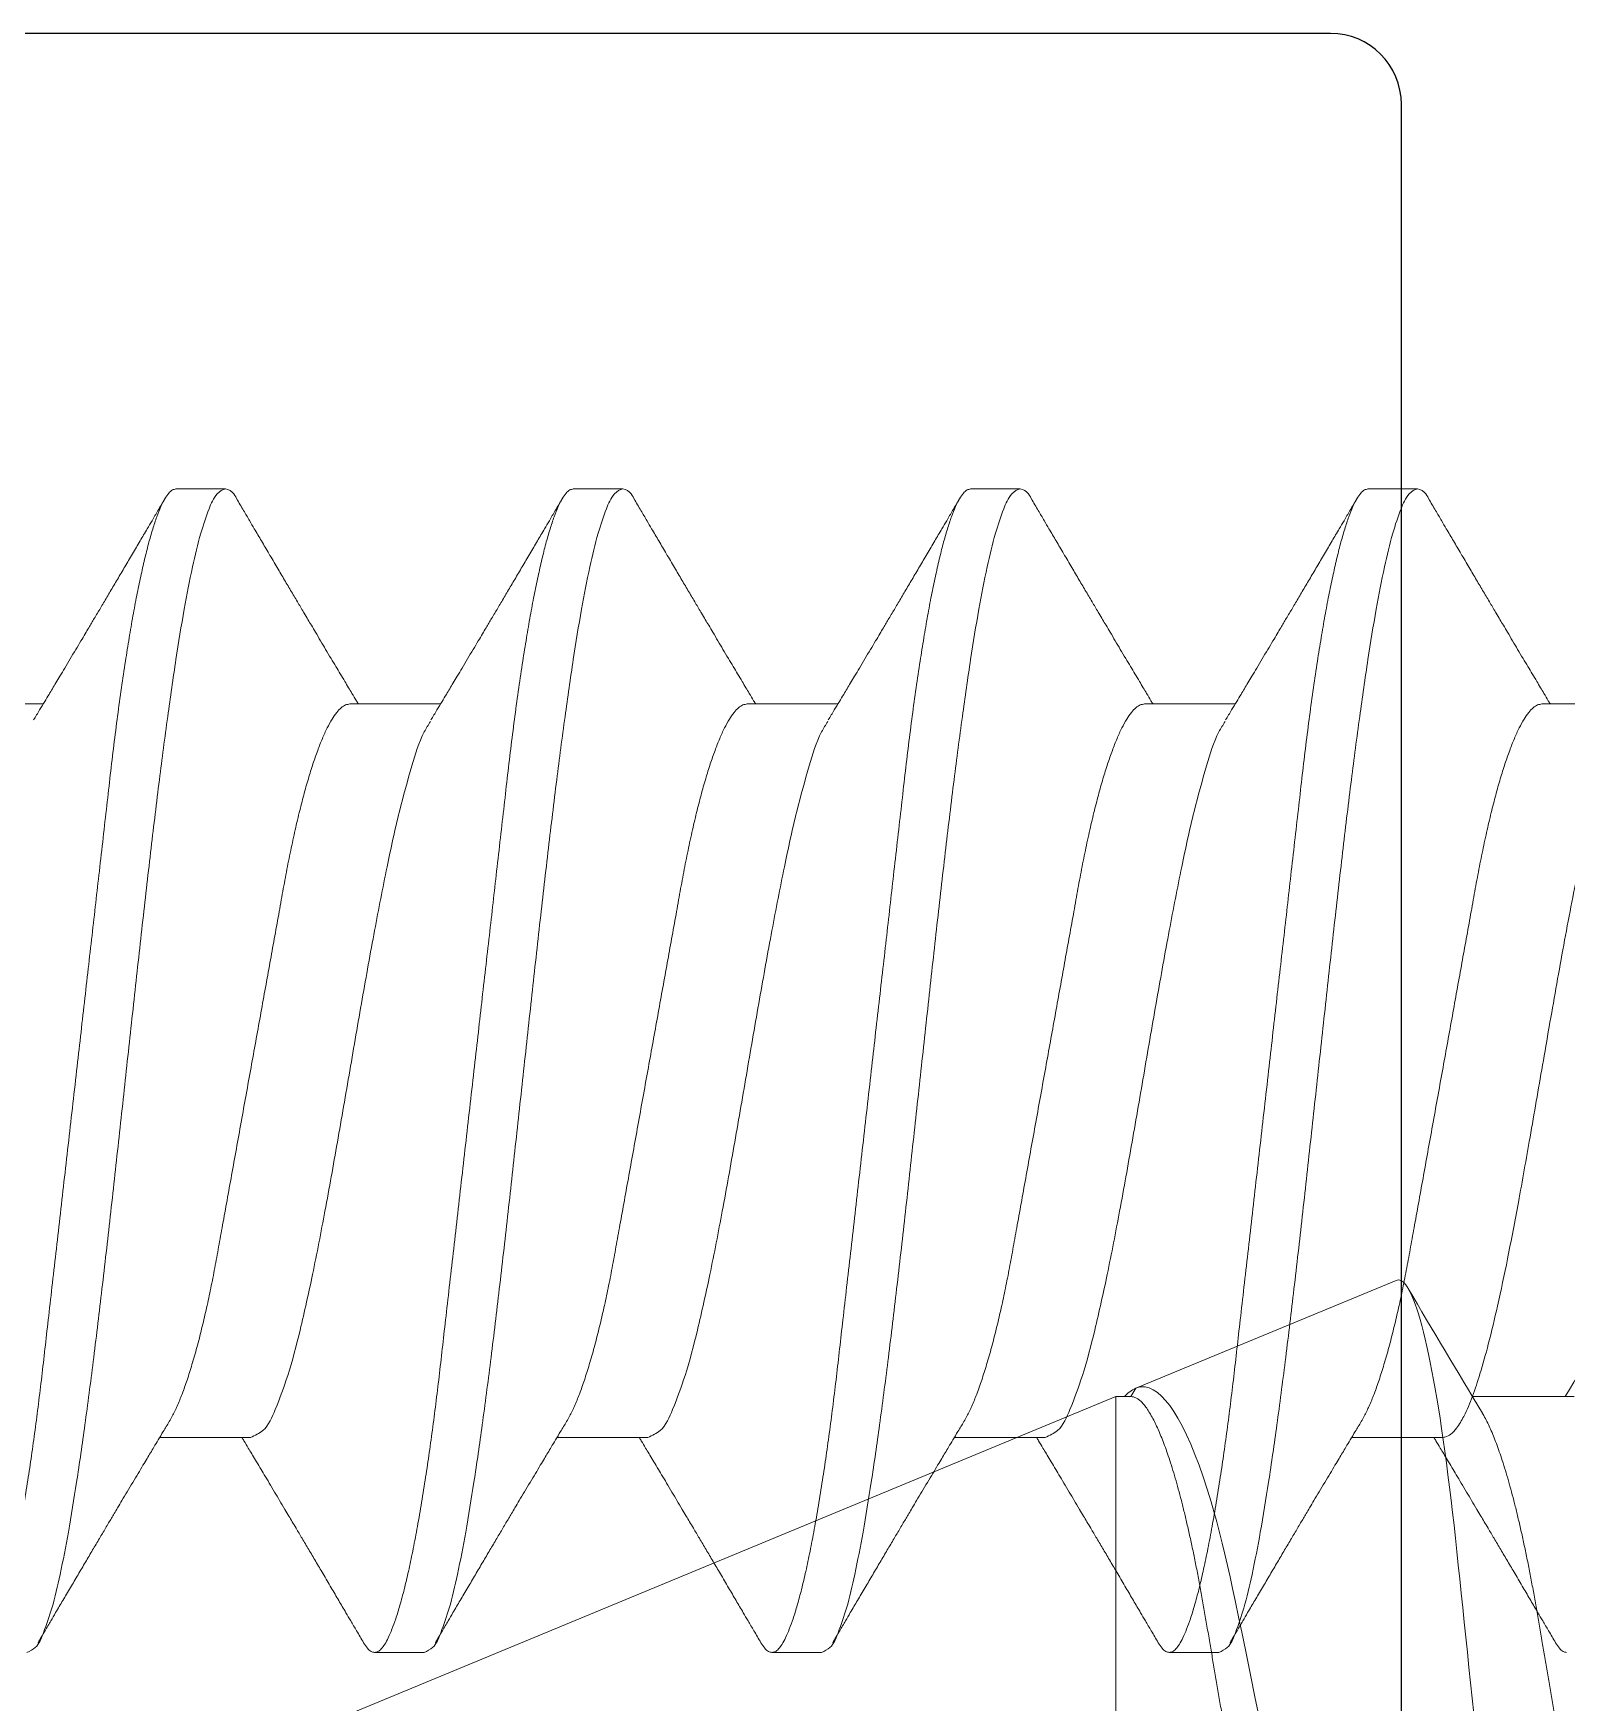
# Model space of a CAD drawing. Extents: x -82 to 113, y -82 to 93.
# Drawn here: x 25.5122 to 25.7283, y 71.2634 to 71.4986 of the extents above; entities that cross this region are included whole.
import ezdxf

# ---------------------------------------------------------------- set-up
doc = ezdxf.new("R2010")
doc.units = 0
doc.header["$MEASUREMENT"] = 0
doc.linetypes.add('SLD-Solid', pattern=[0])
doc.layers.get('0').update_dxf_attribs({"linetype": 'CONTINUOUS'})
doc.layers.add('Ballons', color=7, linetype='CONTINUOUS')
doc.layers.add('VENT', color=5, linetype='CONTINUOUS')

# ---------------------------------------------------------------- blocks, each defined once
blk = doc.blocks.new('NO 8 2 IN')
at = {"color": 7, "linetype": 'SLD-Solid', "lineweight": 15}
for p, q in [((0.2505, 0.082), (0.2435, 0.082)), ((0.3065, 0.082), (0.2995, 0.082)), ((0.3625, 0.082), (0.3555, 0.082)), ((0.4185, 0.082), (0.4115, 0.082)), ((0.226, 0.05169), (0.21321, 0.05169)), ((0.282, 0.05169), (0.26921, 0.05169)), ((0.338, 0.05169), (0.32521, 0.05169)), ((0.394, 0.05169), (0.38121, 0.05169)), ((0.45, 0.05169), (0.43721, 0.05169)), ((0.24, -0.05169), (0.25279, -0.05169)), ((0.296, -0.05169), (0.30879, -0.05169)), ((0.352, -0.05169), (0.36479, -0.05169)), ((0.408, -0.05169), (0.42079, -0.05169)), ((0.2715, -0.082), (0.2785, -0.082)), ((0.3275, -0.082), (0.3345, -0.082)), ((0.3835, -0.082), (0.3905, -0.082))]:
    blk.add_line(p, q, dxfattribs=at)
for points, knots in [([(0.24194, 0.08062), (0.24162, 0.08006), (0.24101, 0.07903), (0.24018, 0.07762), (0.23951, 0.07648), (0.23895, 0.07553), (0.23826, 0.07436), (0.23736, 0.07282), (0.23627, 0.07098), (0.23521, 0.06918), (0.23423, 0.06752), (0.2333, 0.06596), (0.23253, 0.06465), (0.23191, 0.06361), (0.23139, 0.06273), (0.23079, 0.06173), (0.23012, 0.0606), (0.22939, 0.05936), (0.22867, 0.05816), (0.22798, 0.057), (0.22733, 0.05592), (0.22674, 0.05493), (0.22619, 0.05401), (0.22565, 0.05311), (0.22519, 0.05234), (0.22489, 0.05184), (0.22479, 0.05169)], [0, 0, 0, 0, 0.0579828, 0.1065596, 0.1457438, 0.1759787, 0.2050392, 0.2670312, 0.3351953, 0.3955529, 0.4530647, 0.5077331, 0.5572798, 0.5883029, 0.6159094, 0.6487641, 0.6919186, 0.7330355, 0.7772941, 0.8174003, 0.8530775, 0.8897876, 0.9202468, 0.9483936, 0.9838456, 1, 1, 1, 1]), ([(0.24186, 0.08045), (0.24199, 0.08074), (0.24231, 0.08144), (0.24352, 0.08233), (0.24507, 0.08107), (0.24601, 0.07885), (0.24718, 0.07537), (0.24828, 0.07064), (0.24943, 0.0647), (0.25057, 0.05766), (0.25172, 0.04964), (0.25288, 0.04077), (0.25403, 0.0312), (0.25519, 0.0211), (0.25634, 0.01064), (0.2575, 0), (0.25866, -0.01064), (0.25981, -0.0211), (0.26097, -0.03121), (0.26212, -0.04077), (0.26328, -0.04964), (0.26443, -0.05766), (0.26557, -0.06471), (0.26672, -0.07062), (0.26781, -0.07541), (0.26899, -0.07877), (0.26993, -0.08123), (0.27108, -0.0818), (0.2715, -0.082)], [0, 0, 0, 0, 0.005731, 0.013729, 0.021729, 0.035806, 0.057193, 0.085897, 0.121575, 0.163691, 0.211566, 0.264413, 0.32135, 0.381419, 0.443609, 0.506868, 0.570127, 0.632316, 0.692385, 0.749322, 0.802168, 0.850043, 0.892158, 0.927835, 0.956539, 0.977925, 0.992002, 1, 1, 1, 1]), ([(0.2505, 0.082), (0.25067, 0.08196), (0.25108, 0.08188), (0.25159, 0.08134), (0.25213, 0.08055), (0.25267, 0.07943), (0.25324, 0.078), (0.25382, 0.07624), (0.25439, 0.07424), (0.25494, 0.07201), (0.25549, 0.06959), (0.25604, 0.06692), (0.25658, 0.06404), (0.25711, 0.06094), (0.25766, 0.05756), (0.2582, 0.05389), (0.25874, 0.04995), (0.25926, 0.04587), (0.25976, 0.04167), (0.26025, 0.03731), (0.26077, 0.03278), (0.26129, 0.02821), (0.26181, 0.02362), (0.26233, 0.01904), (0.26287, 0.01436), (0.26341, 0.00962), (0.26395, 0.00482), (0.26452, -0.00015), (0.2651, -0.00526), (0.26569, -0.01048), (0.26628, -0.01564), (0.26686, -0.02071), (0.26742, -0.02565), (0.26797, -0.03045), (0.26848, -0.03495), (0.26896, -0.03915), (0.2694, -0.04309), (0.26987, -0.04691), (0.27035, -0.05063), (0.27085, -0.05422), (0.27138, -0.05776), (0.27193, -0.06122), (0.27252, -0.06456), (0.27311, -0.06766), (0.2737, -0.07048), (0.2743, -0.07301), (0.27489, -0.07524), (0.27546, -0.07712), (0.27601, -0.07865), (0.27652, -0.07985), (0.27702, -0.08079), (0.27751, -0.08145), (0.27798, -0.0819), (0.27834, -0.08197), (0.2785, -0.082)], [0, 0, 0, 0, 0.003093, 0.007218, 0.012849, 0.020196, 0.029358, 0.040369, 0.053222, 0.066588, 0.081416, 0.097635, 0.11516, 0.133891, 0.153715, 0.176448, 0.200175, 0.224724, 0.249925, 0.275906, 0.303091, 0.331379, 0.358168, 0.385658, 0.413725, 0.442233, 0.471038, 0.499995, 0.531578, 0.562967, 0.593969, 0.624401, 0.654092, 0.682884, 0.710637, 0.735058, 0.758527, 0.78147, 0.803831, 0.825476, 0.846274, 0.867849, 0.888108, 0.906911, 0.924131, 0.939662, 0.953422, 0.965357, 0.974673, 0.982441, 0.988705, 0.993557, 0.99719, 1, 1, 1, 1]), ([(0.27056, 0.04945), (0.27028, 0.04991), (0.26975, 0.05078), (0.26903, 0.05198), (0.26843, 0.05298), (0.26791, 0.05385), (0.2674, 0.05471), (0.26682, 0.05567), (0.26614, 0.05681), (0.2654, 0.05805), (0.26464, 0.05932), (0.26393, 0.06051), (0.26332, 0.06153), (0.26283, 0.06237), (0.2624, 0.06309), (0.262, 0.06377), (0.26143, 0.06472), (0.26068, 0.06599), (0.25974, 0.06758), (0.25873, 0.06928), (0.2577, 0.07104), (0.25681, 0.07255), (0.25609, 0.07376), (0.25557, 0.07465), (0.25505, 0.07552), (0.25449, 0.07647), (0.25382, 0.07762), (0.25299, 0.07903), (0.25239, 0.08006), (0.25206, 0.08062)], [0, 0, 0, 0, 0.0451994, 0.0838995, 0.1160725, 0.1417323, 0.1675759, 0.1986999, 0.2351163, 0.2768365, 0.318633, 0.357685, 0.3906107, 0.4173953, 0.438437, 0.4596498, 0.4829882, 0.5298511, 0.5815661, 0.6360153, 0.6932005, 0.7506899, 0.7808661, 0.8094732, 0.8365086, 0.8645783, 0.9009618, 0.9460988, 1, 1, 1, 1]), ([(0.29794, 0.08062), (0.29762, 0.08006), (0.29701, 0.07903), (0.29618, 0.07762), (0.29551, 0.07648), (0.29495, 0.07553), (0.29426, 0.07436), (0.29336, 0.07282), (0.29227, 0.07098), (0.29121, 0.06918), (0.29023, 0.06752), (0.2893, 0.06596), (0.28853, 0.06465), (0.28791, 0.06361), (0.28739, 0.06273), (0.28679, 0.06173), (0.28612, 0.0606), (0.28539, 0.05936), (0.28467, 0.05816), (0.28398, 0.057), (0.28333, 0.05592), (0.28274, 0.05493), (0.28219, 0.05401), (0.28165, 0.05311), (0.28119, 0.05234), (0.28089, 0.05184), (0.28079, 0.05169)], [0, 0, 0, 0, 0.057982, 0.10656, 0.145743, 0.175979, 0.205039, 0.26703, 0.335195, 0.395553, 0.453065, 0.507733, 0.55728, 0.588303, 0.615908, 0.648764, 0.691919, 0.733036, 0.777294, 0.8174, 0.853077, 0.889788, 0.920247, 0.948394, 0.983846, 1, 1, 1, 1]), ([(0.29786, 0.08045), (0.29799, 0.08074), (0.29831, 0.08144), (0.29952, 0.08233), (0.30107, 0.08107), (0.30201, 0.07885), (0.30318, 0.07537), (0.30428, 0.07064), (0.30543, 0.0647), (0.30657, 0.05766), (0.30772, 0.04964), (0.30888, 0.04077), (0.31003, 0.0312), (0.31119, 0.0211), (0.31234, 0.01064), (0.3135, 0), (0.31466, -0.01064), (0.31581, -0.0211), (0.31697, -0.03121), (0.31812, -0.04077), (0.31928, -0.04964), (0.32043, -0.05766), (0.32157, -0.06471), (0.32272, -0.07062), (0.32381, -0.07541), (0.32499, -0.07877), (0.32593, -0.08123), (0.32708, -0.0818), (0.3275, -0.082)], [0, 0, 0, 0, 0.005731, 0.013729, 0.021728, 0.035806, 0.057192, 0.085897, 0.121575, 0.16369, 0.211566, 0.264413, 0.32135, 0.381419, 0.443609, 0.506868, 0.570127, 0.632316, 0.692385, 0.749321, 0.802168, 0.850043, 0.892157, 0.927835, 0.956539, 0.977925, 0.992001, 1, 1, 1, 1]), ([(0.3065, 0.082), (0.30667, 0.08196), (0.30708, 0.08188), (0.30759, 0.08134), (0.30813, 0.08055), (0.30867, 0.07943), (0.30924, 0.078), (0.30982, 0.07624), (0.31039, 0.07424), (0.31094, 0.07201), (0.31149, 0.06959), (0.31204, 0.06692), (0.31258, 0.06404), (0.31311, 0.06094), (0.31365, 0.05756), (0.3142, 0.05389), (0.31474, 0.04995), (0.31526, 0.04587), (0.31576, 0.04167), (0.31625, 0.03731), (0.31677, 0.03278), (0.31729, 0.02821), (0.31781, 0.02362), (0.31833, 0.01904), (0.31886, 0.01436), (0.31941, 0.00962), (0.31995, 0.00482), (0.32052, -0.00015), (0.3211, -0.00526), (0.32169, -0.01048), (0.32228, -0.01564), (0.32286, -0.02071), (0.32342, -0.02565), (0.32397, -0.03045), (0.32448, -0.03495), (0.32496, -0.03915), (0.3254, -0.04309), (0.32587, -0.04691), (0.32635, -0.05063), (0.32685, -0.05422), (0.32738, -0.05776), (0.32793, -0.06122), (0.32852, -0.06456), (0.32911, -0.06766), (0.3297, -0.07048), (0.3303, -0.07301), (0.33089, -0.07524), (0.33146, -0.07712), (0.33201, -0.07865), (0.33252, -0.07985), (0.33302, -0.08079), (0.33351, -0.08145), (0.33398, -0.0819), (0.33434, -0.08197), (0.3345, -0.082)], [0, 0, 0, 0, 0.003092, 0.007218, 0.012848, 0.020196, 0.029358, 0.040368, 0.053221, 0.066587, 0.081415, 0.097635, 0.11516, 0.13389, 0.153715, 0.176448, 0.200174, 0.224724, 0.249924, 0.275905, 0.303091, 0.331379, 0.358167, 0.385658, 0.413725, 0.442232, 0.471038, 0.499995, 0.531578, 0.562966, 0.593969, 0.624401, 0.654092, 0.682884, 0.710636, 0.735058, 0.758527, 0.78147, 0.803831, 0.825476, 0.846274, 0.867849, 0.888108, 0.906911, 0.924131, 0.939662, 0.953422, 0.965357, 0.974673, 0.982441, 0.988705, 0.993557, 0.99719, 1, 1, 1, 1]), ([(0.32656, 0.04945), (0.32628, 0.04991), (0.32575, 0.05078), (0.32503, 0.05198), (0.32443, 0.05298), (0.32391, 0.05385), (0.3234, 0.05471), (0.32282, 0.05567), (0.32214, 0.05681), (0.3214, 0.05805), (0.32064, 0.05932), (0.31993, 0.06051), (0.31932, 0.06153), (0.31883, 0.06237), (0.3184, 0.06309), (0.318, 0.06377), (0.31743, 0.06472), (0.31668, 0.06599), (0.31574, 0.06758), (0.31473, 0.06928), (0.3137, 0.07104), (0.31281, 0.07255), (0.31209, 0.07376), (0.31157, 0.07465), (0.31105, 0.07552), (0.31049, 0.07647), (0.30982, 0.07762), (0.30899, 0.07903), (0.30839, 0.08006), (0.30806, 0.08062)], [0, 0, 0, 0, 0.0451994, 0.0838995, 0.1160725, 0.1417313, 0.1675749, 0.1986999, 0.2351163, 0.2768365, 0.318633, 0.357685, 0.3906107, 0.4173953, 0.438437, 0.4596488, 0.4829882, 0.5298511, 0.5815661, 0.6360153, 0.6931995, 0.7506899, 0.7808661, 0.8094732, 0.8365086, 0.8645783, 0.9009618, 0.9460988, 1, 1, 1, 1]), ([(0.35394, 0.08062), (0.35362, 0.08006), (0.35301, 0.07903), (0.35218, 0.07762), (0.35151, 0.07648), (0.35095, 0.07553), (0.35026, 0.07436), (0.34936, 0.07282), (0.34827, 0.07098), (0.34721, 0.06918), (0.34623, 0.06752), (0.3453, 0.06596), (0.34453, 0.06465), (0.34391, 0.06361), (0.34339, 0.06273), (0.34279, 0.06173), (0.34212, 0.0606), (0.34139, 0.05936), (0.34067, 0.05816), (0.33998, 0.057), (0.33933, 0.05592), (0.33874, 0.05493), (0.33819, 0.05401), (0.33765, 0.05311), (0.33719, 0.05234), (0.33689, 0.05184), (0.33679, 0.05169)], [0, 0, 0, 0, 0.057982, 0.10656, 0.145743, 0.175978, 0.205039, 0.26703, 0.335195, 0.395552, 0.453065, 0.507732, 0.55728, 0.588303, 0.615908, 0.648764, 0.691919, 0.733036, 0.777294, 0.8174, 0.853077, 0.889788, 0.920247, 0.948394, 0.983846, 1, 1, 1, 1]), ([(0.35386, 0.08045), (0.35399, 0.08074), (0.35431, 0.08144), (0.35552, 0.08233), (0.35707, 0.08107), (0.35801, 0.07885), (0.35918, 0.07537), (0.36028, 0.07064), (0.36143, 0.0647), (0.36257, 0.05766), (0.36372, 0.04964), (0.36488, 0.04077), (0.36603, 0.0312), (0.36719, 0.0211), (0.36834, 0.01064), (0.3695, 0), (0.37066, -0.01064), (0.37181, -0.0211), (0.37297, -0.03121), (0.37412, -0.04077), (0.37528, -0.04964), (0.37643, -0.05766), (0.37757, -0.06471), (0.37872, -0.07062), (0.37981, -0.07541), (0.38099, -0.07877), (0.38193, -0.08123), (0.38308, -0.0818), (0.3835, -0.082)], [0, 0, 0, 0, 0.005731, 0.013729, 0.021728, 0.035806, 0.057192, 0.085897, 0.121575, 0.16369, 0.211566, 0.264413, 0.32135, 0.381419, 0.443609, 0.506868, 0.570127, 0.632316, 0.692385, 0.749321, 0.802168, 0.850043, 0.892157, 0.927835, 0.956539, 0.977925, 0.992001, 1, 1, 1, 1]), ([(0.3625, 0.082), (0.36267, 0.08196), (0.36308, 0.08188), (0.36359, 0.08134), (0.36413, 0.08055), (0.36467, 0.07943), (0.36524, 0.078), (0.36582, 0.07624), (0.36639, 0.07424), (0.36694, 0.07201), (0.36749, 0.06959), (0.36804, 0.06692), (0.36858, 0.06404), (0.36911, 0.06094), (0.36966, 0.05756), (0.3702, 0.05389), (0.37074, 0.04995), (0.37126, 0.04587), (0.37176, 0.04167), (0.37225, 0.03731), (0.37277, 0.03278), (0.37329, 0.02821), (0.37381, 0.02362), (0.37433, 0.01904), (0.37487, 0.01436), (0.37541, 0.00962), (0.37595, 0.00482), (0.37652, -0.00015), (0.3771, -0.00526), (0.37769, -0.01048), (0.37828, -0.01564), (0.37886, -0.02071), (0.37942, -0.02565), (0.37997, -0.03045), (0.38048, -0.03495), (0.38096, -0.03915), (0.3814, -0.04309), (0.38187, -0.04691), (0.38235, -0.05063), (0.38285, -0.05422), (0.38338, -0.05776), (0.38393, -0.06122), (0.38452, -0.06456), (0.38511, -0.06766), (0.3857, -0.07048), (0.3863, -0.07301), (0.38689, -0.07524), (0.38746, -0.07712), (0.38801, -0.07865), (0.38852, -0.07985), (0.38902, -0.08079), (0.38951, -0.08145), (0.38998, -0.0819), (0.39034, -0.08197), (0.3905, -0.082)], [0, 0, 0, 0, 0.003092, 0.007218, 0.012848, 0.020196, 0.029358, 0.040368, 0.053221, 0.066587, 0.081415, 0.097635, 0.11516, 0.13389, 0.153715, 0.176448, 0.200174, 0.224724, 0.249924, 0.275905, 0.303091, 0.331379, 0.358167, 0.385658, 0.413725, 0.442232, 0.471038, 0.499994, 0.531578, 0.562966, 0.593968, 0.624401, 0.654092, 0.682884, 0.710636, 0.735058, 0.758526, 0.78147, 0.803831, 0.825476, 0.846274, 0.867849, 0.888108, 0.906911, 0.924131, 0.939662, 0.953422, 0.965357, 0.974672, 0.982441, 0.988705, 0.993557, 0.99719, 1, 1, 1, 1]), ([(0.38256, 0.04945), (0.38228, 0.04991), (0.38175, 0.05078), (0.38103, 0.05198), (0.38043, 0.05298), (0.37991, 0.05385), (0.3794, 0.05471), (0.37882, 0.05567), (0.37814, 0.05681), (0.3774, 0.05805), (0.37664, 0.05932), (0.37593, 0.06051), (0.37532, 0.06153), (0.37483, 0.06237), (0.3744, 0.06309), (0.374, 0.06377), (0.37343, 0.06472), (0.37268, 0.06599), (0.37174, 0.06758), (0.37073, 0.06928), (0.3697, 0.07104), (0.36881, 0.07255), (0.36809, 0.07376), (0.36757, 0.07465), (0.36705, 0.07552), (0.36649, 0.07647), (0.36582, 0.07762), (0.36499, 0.07903), (0.36439, 0.08006), (0.36406, 0.08062)], [0, 0, 0, 0, 0.045199, 0.083899, 0.116073, 0.141731, 0.167575, 0.198699, 0.235117, 0.276837, 0.318632, 0.357685, 0.39061, 0.417396, 0.438437, 0.459649, 0.482989, 0.529851, 0.581567, 0.636016, 0.6932, 0.750691, 0.780867, 0.809473, 0.836508, 0.864578, 0.900963, 0.9461, 1, 1, 1, 1]), ([(0.40994, 0.08062), (0.40962, 0.08006), (0.40901, 0.07903), (0.40818, 0.07762), (0.40751, 0.07648), (0.40695, 0.07553), (0.40626, 0.07436), (0.40536, 0.07282), (0.40427, 0.07098), (0.40321, 0.06918), (0.40223, 0.06752), (0.4013, 0.06596), (0.40053, 0.06465), (0.39991, 0.06361), (0.39939, 0.06273), (0.39879, 0.06173), (0.39812, 0.0606), (0.39739, 0.05936), (0.39667, 0.05816), (0.39598, 0.057), (0.39533, 0.05592), (0.39474, 0.05493), (0.39419, 0.05401), (0.39365, 0.05311), (0.39319, 0.05234), (0.39289, 0.05184), (0.39279, 0.05169)], [0, 0, 0, 0, 0.057982, 0.10656, 0.145743, 0.175978, 0.205039, 0.267031, 0.335196, 0.395553, 0.453065, 0.507733, 0.55728, 0.588303, 0.615909, 0.648764, 0.691919, 0.733036, 0.777294, 0.817401, 0.853077, 0.889788, 0.920247, 0.948394, 0.983846, 1, 1, 1, 1]), ([(0.40986, 0.08045), (0.40999, 0.08074), (0.41031, 0.08144), (0.41152, 0.08233), (0.41307, 0.08107), (0.41401, 0.07885), (0.41518, 0.07537), (0.41628, 0.07064), (0.41743, 0.0647), (0.41857, 0.05766), (0.41972, 0.04964), (0.42088, 0.04077), (0.42203, 0.0312), (0.42319, 0.0211), (0.42434, 0.01064), (0.4255, 0), (0.42666, -0.01064), (0.42781, -0.0211), (0.42897, -0.03121), (0.43012, -0.04077), (0.43128, -0.04964), (0.43243, -0.05766), (0.43357, -0.06471), (0.43472, -0.07062), (0.43581, -0.07541), (0.43699, -0.07877), (0.43793, -0.08123), (0.43908, -0.0818), (0.4395, -0.082)], [0, 0, 0, 0, 0.0057312, 0.0137294, 0.0217283, 0.0358057, 0.0571924, 0.0858972, 0.1215754, 0.1636904, 0.2115661, 0.2644133, 0.3213499, 0.3814193, 0.4436088, 0.5068678, 0.5701267, 0.6323161, 0.6923852, 0.7493214, 0.8021681, 0.8500432, 0.8921576, 0.9278349, 0.956539, 0.9779248, 0.9920013, 1, 1, 1, 1]), ([(0.4185, 0.082), (0.41867, 0.08196), (0.41908, 0.08188), (0.41959, 0.08134), (0.42013, 0.08055), (0.42067, 0.07943), (0.42124, 0.078), (0.42182, 0.07624), (0.42239, 0.07424), (0.42294, 0.07201), (0.42349, 0.06959), (0.42404, 0.06692), (0.42458, 0.06404), (0.42511, 0.06094), (0.42565, 0.05756), (0.4262, 0.05389), (0.42674, 0.04995), (0.42726, 0.04587), (0.42776, 0.04167), (0.42825, 0.03731), (0.42877, 0.03278), (0.42929, 0.02821), (0.42981, 0.02362), (0.43033, 0.01904), (0.43087, 0.01436), (0.43141, 0.00962), (0.43195, 0.00482), (0.43252, -0.00015), (0.4331, -0.00526), (0.43369, -0.01048), (0.43428, -0.01564), (0.43486, -0.02071), (0.43542, -0.02565), (0.43597, -0.03045), (0.43648, -0.03495), (0.43696, -0.03915), (0.4374, -0.04309), (0.43787, -0.04691), (0.43835, -0.05063), (0.43885, -0.05422), (0.43938, -0.05776), (0.43993, -0.06122), (0.44052, -0.06456), (0.44111, -0.06766), (0.4417, -0.07048), (0.4423, -0.07301), (0.44289, -0.07524), (0.44346, -0.07712), (0.44401, -0.07865), (0.44452, -0.07985), (0.44502, -0.08079), (0.44551, -0.08145), (0.44598, -0.0819), (0.44634, -0.08197), (0.4465, -0.082)], [0, 0, 0, 0, 0.003092, 0.007218, 0.012848, 0.020196, 0.029358, 0.040369, 0.053221, 0.066587, 0.081415, 0.097635, 0.11516, 0.13389, 0.153715, 0.176448, 0.200174, 0.224724, 0.249924, 0.275906, 0.303091, 0.331379, 0.358168, 0.385658, 0.413725, 0.442232, 0.471038, 0.499995, 0.531578, 0.562966, 0.593969, 0.624401, 0.654092, 0.682884, 0.710636, 0.735058, 0.758527, 0.78147, 0.803831, 0.825476, 0.846274, 0.867849, 0.888108, 0.906911, 0.924131, 0.939662, 0.953422, 0.965357, 0.974673, 0.982441, 0.988705, 0.993557, 0.99719, 1, 1, 1, 1]), ([(0.43856, 0.04945), (0.43828, 0.04991), (0.43775, 0.05078), (0.43703, 0.05198), (0.43643, 0.05298), (0.43591, 0.05385), (0.4354, 0.05471), (0.43482, 0.05567), (0.43414, 0.05681), (0.4334, 0.05805), (0.43264, 0.05932), (0.43193, 0.06051), (0.43132, 0.06153), (0.43083, 0.06237), (0.4304, 0.06309), (0.43, 0.06377), (0.42943, 0.06472), (0.42868, 0.06599), (0.42774, 0.06758), (0.42673, 0.06928), (0.4257, 0.07104), (0.42481, 0.07255), (0.42409, 0.07376), (0.42357, 0.07465), (0.42305, 0.07552), (0.42249, 0.07647), (0.42182, 0.07762), (0.42099, 0.07903), (0.42039, 0.08006), (0.42006, 0.08062)], [0, 0, 0, 0, 0.0451999, 0.083899, 0.1160726, 0.1417319, 0.1675755, 0.1986995, 0.2351164, 0.2768371, 0.3186332, 0.3576857, 0.3906104, 0.417396, 0.4384372, 0.4596495, 0.4829884, 0.5298514, 0.5815664, 0.6360157, 0.6932004, 0.7506903, 0.7808665, 0.8094736, 0.8365085, 0.8645782, 0.9009622, 0.9460993, 1, 1, 1, 1]), ([(0.226, 0.05169), (0.2262, 0.05166), (0.22664, 0.05159), (0.22727, 0.05114), (0.2279, 0.05045), (0.22856, 0.04949), (0.22923, 0.04825), (0.2299, 0.04678), (0.23056, 0.04508), (0.23122, 0.0432), (0.23187, 0.0411), (0.23251, 0.0388), (0.23316, 0.03628), (0.2338, 0.03355), (0.23442, 0.03063), (0.23502, 0.0276), (0.23559, 0.02443), (0.23618, 0.02113), (0.23679, 0.01775), (0.23742, 0.0143), (0.23805, 0.01082), (0.23869, 0.00726), (0.23934, 0.00364), (0.24001, -0.00007), (0.2407, -0.00386), (0.24139, -0.00769), (0.24207, -0.01146), (0.24273, -0.01513), (0.24337, -0.01868), (0.24398, -0.02203), (0.24454, -0.02517), (0.24508, -0.02813), (0.24565, -0.03098), (0.24624, -0.03372), (0.24687, -0.03639), (0.24752, -0.03894), (0.24821, -0.04135), (0.2489, -0.04355), (0.24959, -0.0455), (0.25029, -0.0472), (0.25088, -0.04849), (0.2513, -0.04919), (0.25145, -0.04943)], [0, 0, 0, 0, 0.0056596, 0.0125775, 0.0213653, 0.0323514, 0.0456894, 0.0614234, 0.0784222, 0.0974409, 0.1183585, 0.1410209, 0.1652458, 0.1924203, 0.2208648, 0.2503104, 0.2805997, 0.3124186, 0.3457877, 0.3784822, 0.412166, 0.4466135, 0.4815807, 0.5168111, 0.5541707, 0.5912168, 0.6276441, 0.6631648, 0.6975151, 0.7304611, 0.7600589, 0.7884189, 0.816064, 0.8427915, 0.8683763, 0.8940211, 0.9178953, 0.9397843, 0.9595096, 0.9769374, 0.9919871, 1, 1, 1, 1]), ([(0.282, 0.05169), (0.2822, 0.05166), (0.28264, 0.05159), (0.28327, 0.05114), (0.2839, 0.05045), (0.28456, 0.04949), (0.28523, 0.04825), (0.2859, 0.04678), (0.28656, 0.04508), (0.28722, 0.0432), (0.28787, 0.0411), (0.28851, 0.0388), (0.28916, 0.03628), (0.2898, 0.03355), (0.29042, 0.03063), (0.29102, 0.0276), (0.29159, 0.02443), (0.29218, 0.02113), (0.29279, 0.01775), (0.29342, 0.0143), (0.29405, 0.01082), (0.29469, 0.00726), (0.29534, 0.00364), (0.29601, -0.00007), (0.2967, -0.00386), (0.29739, -0.00769), (0.29807, -0.01146), (0.29873, -0.01513), (0.29937, -0.01868), (0.29998, -0.02203), (0.30054, -0.02517), (0.30108, -0.02813), (0.30165, -0.03098), (0.30224, -0.03372), (0.30287, -0.03639), (0.30352, -0.03894), (0.30421, -0.04135), (0.3049, -0.04355), (0.30559, -0.0455), (0.30629, -0.0472), (0.30688, -0.04849), (0.3073, -0.04919), (0.30745, -0.04943)], [0, 0, 0, 0, 0.00566, 0.012577, 0.021365, 0.032352, 0.045689, 0.061423, 0.078422, 0.097441, 0.118359, 0.141021, 0.165246, 0.19242, 0.220865, 0.25031, 0.2806, 0.312419, 0.345788, 0.378482, 0.412166, 0.446614, 0.481581, 0.516811, 0.554171, 0.591217, 0.627644, 0.663165, 0.697515, 0.730461, 0.760059, 0.788419, 0.816064, 0.842792, 0.868376, 0.894021, 0.917895, 0.939784, 0.95951, 0.976937, 0.991987, 1, 1, 1, 1]), ([(0.338, 0.05169), (0.3382, 0.05166), (0.33864, 0.05159), (0.33927, 0.05114), (0.3399, 0.05045), (0.34056, 0.04949), (0.34123, 0.04825), (0.3419, 0.04678), (0.34256, 0.04508), (0.34322, 0.0432), (0.34387, 0.0411), (0.34451, 0.0388), (0.34516, 0.03628), (0.3458, 0.03355), (0.34642, 0.03063), (0.34702, 0.0276), (0.34759, 0.02443), (0.34818, 0.02113), (0.34879, 0.01775), (0.34942, 0.0143), (0.35005, 0.01082), (0.35069, 0.00726), (0.35134, 0.00364), (0.35201, -0.00007), (0.3527, -0.00386), (0.35339, -0.00769), (0.35407, -0.01146), (0.35473, -0.01513), (0.35537, -0.01868), (0.35598, -0.02203), (0.35654, -0.02517), (0.35708, -0.02813), (0.35765, -0.03098), (0.35824, -0.03372), (0.35887, -0.03639), (0.35952, -0.03894), (0.36021, -0.04135), (0.3609, -0.04355), (0.36159, -0.0455), (0.36229, -0.0472), (0.36288, -0.04849), (0.3633, -0.04919), (0.36345, -0.04943)], [0, 0, 0, 0, 0.00566, 0.012578, 0.021366, 0.032352, 0.04569, 0.061424, 0.078422, 0.097441, 0.118359, 0.141021, 0.165246, 0.192421, 0.220865, 0.250311, 0.2806, 0.312419, 0.345788, 0.378482, 0.412166, 0.446614, 0.481581, 0.516811, 0.554171, 0.591217, 0.627644, 0.663165, 0.697515, 0.730461, 0.760059, 0.788419, 0.816064, 0.842792, 0.868377, 0.894021, 0.917895, 0.939785, 0.95951, 0.976938, 0.991987, 1, 1, 1, 1]), ([(0.394, 0.05169), (0.3942, 0.05166), (0.39464, 0.05159), (0.39527, 0.05114), (0.3959, 0.05045), (0.39656, 0.04949), (0.39723, 0.04825), (0.3979, 0.04678), (0.39856, 0.04508), (0.39922, 0.0432), (0.39987, 0.0411), (0.40051, 0.0388), (0.40116, 0.03628), (0.40179, 0.03355), (0.40242, 0.03063), (0.40302, 0.0276), (0.40359, 0.02443), (0.40418, 0.02113), (0.40479, 0.01775), (0.40542, 0.0143), (0.40605, 0.01082), (0.40669, 0.00726), (0.40734, 0.00364), (0.40801, -0.00007), (0.4087, -0.00386), (0.40939, -0.00769), (0.41007, -0.01146), (0.41073, -0.01513), (0.41137, -0.01868), (0.41198, -0.02203), (0.41254, -0.02517), (0.41308, -0.02813), (0.41365, -0.03098), (0.41424, -0.03372), (0.41487, -0.03639), (0.41552, -0.03894), (0.41621, -0.04135), (0.4169, -0.04355), (0.41759, -0.0455), (0.41829, -0.0472), (0.41888, -0.04849), (0.4193, -0.04919), (0.41945, -0.04943)], [0, 0, 0, 0, 0.00566, 0.012578, 0.021366, 0.032352, 0.04569, 0.061424, 0.078423, 0.097441, 0.118359, 0.141021, 0.165246, 0.192421, 0.220865, 0.250311, 0.2806, 0.312419, 0.345788, 0.378482, 0.412166, 0.446614, 0.481581, 0.516811, 0.554171, 0.591217, 0.627644, 0.663165, 0.697515, 0.730461, 0.760059, 0.788419, 0.816064, 0.842792, 0.868376, 0.894021, 0.917895, 0.939784, 0.95951, 0.976938, 0.991987, 1, 1, 1, 1]), ([(0.21463, 0.04935), (0.21487, 0.04896), (0.21565, 0.04767), (0.21659, 0.04505), (0.21775, 0.04147), (0.21885, 0.03729), (0.22035, 0.03091), (0.22208, 0.02228), (0.22402, 0.01161), (0.22586, 0.00098), (0.22759, -0.00906), (0.22921, -0.01816), (0.23072, -0.02609), (0.23212, -0.03276), (0.23341, -0.03818), (0.23458, -0.04242), (0.2357, -0.04583), (0.23677, -0.04841), (0.23782, -0.0502), (0.23872, -0.05122), (0.23942, -0.05161), (0.23984, -0.05168), (0.23996, -0.05169), (0.24, -0.05169)], [0, 0, 0, 0, 0.012925, 0.04286, 0.078968, 0.120332, 0.165947, 0.265875, 0.371123, 0.475227, 0.573222, 0.661694, 0.73866, 0.803355, 0.855965, 0.897367, 0.928888, 0.95826, 0.976717, 0.987833, 0.996617, 0.998881, 1, 1, 1, 1]), ([(0.27063, 0.04922), (0.27093, 0.04874), (0.27214, 0.04681), (0.27341, 0.04246), (0.27518, 0.03613), (0.27685, 0.02837), (0.27857, 0.01954), (0.28028, 0.00996), (0.282, 0), (0.28372, -0.00996), (0.28543, -0.01954), (0.28714, -0.02838), (0.28885, -0.0361), (0.2905, -0.04254), (0.29224, -0.04717), (0.29368, -0.05064), (0.29537, -0.0514), (0.296, -0.05169)], [0, 0, 0, 0, 0.016211, 0.064626, 0.128031, 0.204413, 0.291076, 0.384847, 0.48225, 0.579652, 0.673423, 0.760083, 0.836464, 0.899866, 0.948278, 0.98085, 1, 1, 1, 1]), ([(0.32663, 0.04922), (0.32693, 0.04874), (0.32814, 0.04681), (0.32941, 0.04246), (0.33118, 0.03613), (0.33285, 0.02837), (0.33457, 0.01954), (0.33628, 0.00996), (0.338, 0), (0.33972, -0.00996), (0.34143, -0.01954), (0.34314, -0.02838), (0.34485, -0.0361), (0.3465, -0.04254), (0.34824, -0.04717), (0.34968, -0.05064), (0.35137, -0.0514), (0.352, -0.05169)], [0, 0, 0, 0, 0.016211, 0.064626, 0.128031, 0.204413, 0.291076, 0.384847, 0.48225, 0.579652, 0.673423, 0.760084, 0.836464, 0.899866, 0.948278, 0.980851, 1, 1, 1, 1]), ([(0.38263, 0.04922), (0.38293, 0.04874), (0.38414, 0.04681), (0.38541, 0.04246), (0.38718, 0.03613), (0.38885, 0.02837), (0.39057, 0.01954), (0.39228, 0.00996), (0.394, 0), (0.39572, -0.00996), (0.39743, -0.01954), (0.39914, -0.02838), (0.40085, -0.0361), (0.4025, -0.04254), (0.40424, -0.04717), (0.40568, -0.05064), (0.40737, -0.0514), (0.408, -0.05169)], [0, 0, 0, 0, 0.016211, 0.064626, 0.128031, 0.204413, 0.291076, 0.384847, 0.48225, 0.579652, 0.673423, 0.760083, 0.836464, 0.899866, 0.948278, 0.98085, 1, 1, 1, 1]), ([(0.22406, -0.08062), (0.22438, -0.08006), (0.22499, -0.07903), (0.22582, -0.07762), (0.22649, -0.07648), (0.22705, -0.07553), (0.22774, -0.07436), (0.22864, -0.07282), (0.22973, -0.07098), (0.23079, -0.06918), (0.23177, -0.06752), (0.2327, -0.06596), (0.23347, -0.06465), (0.23409, -0.06361), (0.23461, -0.06273), (0.23521, -0.06173), (0.23588, -0.0606), (0.23661, -0.05936), (0.23733, -0.05816), (0.23802, -0.057), (0.23867, -0.05592), (0.23926, -0.05493), (0.23981, -0.05401), (0.24035, -0.05311), (0.24081, -0.05234), (0.24111, -0.05184), (0.24121, -0.05169)], [0, 0, 0, 0, 0.057982, 0.10656, 0.145743, 0.175978, 0.205038, 0.26703, 0.335195, 0.395552, 0.453065, 0.507732, 0.557279, 0.588303, 0.615908, 0.648763, 0.691919, 0.733036, 0.777294, 0.8174, 0.853077, 0.889786, 0.920247, 0.948394, 0.983846, 1, 1, 1, 1]), ([(0.25144, -0.04945), (0.25172, -0.04991), (0.25225, -0.05078), (0.25297, -0.05198), (0.25357, -0.05298), (0.25409, -0.05385), (0.2546, -0.05471), (0.25518, -0.05567), (0.25586, -0.05681), (0.2566, -0.05805), (0.25736, -0.05932), (0.25807, -0.06051), (0.25868, -0.06153), (0.25917, -0.06237), (0.2596, -0.06309), (0.26, -0.06377), (0.26057, -0.06472), (0.26132, -0.06599), (0.26226, -0.06758), (0.26327, -0.06928), (0.2643, -0.07104), (0.26519, -0.07255), (0.26591, -0.07376), (0.26643, -0.07465), (0.26695, -0.07552), (0.26751, -0.07647), (0.26818, -0.07762), (0.26901, -0.07903), (0.26961, -0.08006), (0.26994, -0.08062)], [0, 0, 0, 0, 0.045199, 0.083899, 0.116073, 0.141731, 0.167575, 0.198699, 0.235117, 0.276837, 0.318633, 0.357685, 0.39061, 0.417396, 0.438437, 0.459649, 0.482989, 0.529852, 0.581567, 0.636016, 0.6932, 0.750691, 0.780867, 0.809474, 0.836508, 0.864578, 0.900963, 0.9461, 1, 1, 1, 1]), ([(0.28006, -0.08062), (0.28038, -0.08006), (0.28099, -0.07903), (0.28182, -0.07762), (0.28249, -0.07648), (0.28305, -0.07553), (0.28374, -0.07436), (0.28464, -0.07282), (0.28573, -0.07098), (0.28679, -0.06918), (0.28777, -0.06752), (0.2887, -0.06596), (0.28947, -0.06465), (0.29009, -0.06361), (0.29061, -0.06273), (0.29121, -0.06173), (0.29188, -0.0606), (0.29261, -0.05936), (0.29333, -0.05816), (0.29402, -0.057), (0.29467, -0.05592), (0.29526, -0.05493), (0.29581, -0.05401), (0.29635, -0.05311), (0.29681, -0.05234), (0.29711, -0.05184), (0.29721, -0.05169)], [0, 0, 0, 0, 0.0579817, 0.1065596, 0.1457427, 0.1759776, 0.2050392, 0.2670301, 0.3351954, 0.3955529, 0.4530647, 0.5077331, 0.5572798, 0.5883029, 0.6159083, 0.6487641, 0.6919186, 0.7330355, 0.7772941, 0.8174003, 0.8530775, 0.8897876, 0.9202468, 0.9483936, 0.9838456, 1, 1, 1, 1]), ([(0.30744, -0.04945), (0.30772, -0.04991), (0.30825, -0.05078), (0.30897, -0.05198), (0.30957, -0.05298), (0.31009, -0.05385), (0.3106, -0.05471), (0.31118, -0.05567), (0.31186, -0.05681), (0.3126, -0.05805), (0.31336, -0.05932), (0.31407, -0.06051), (0.31468, -0.06153), (0.31517, -0.06237), (0.3156, -0.06309), (0.316, -0.06377), (0.31657, -0.06472), (0.31732, -0.06599), (0.31826, -0.06758), (0.31927, -0.06928), (0.3203, -0.07104), (0.32119, -0.07255), (0.32191, -0.07376), (0.32243, -0.07465), (0.32295, -0.07552), (0.32351, -0.07647), (0.32418, -0.07762), (0.32501, -0.07903), (0.32561, -0.08006), (0.32594, -0.08062)], [0, 0, 0, 0, 0.0451994, 0.0838995, 0.1160725, 0.1417313, 0.1675749, 0.1986999, 0.2351163, 0.2768365, 0.318633, 0.357685, 0.3906107, 0.4173953, 0.438437, 0.4596488, 0.4829882, 0.5298511, 0.5815661, 0.6360153, 0.6931995, 0.7506899, 0.7808661, 0.8094732, 0.8365086, 0.8645783, 0.9009618, 0.9460988, 1, 1, 1, 1]), ([(0.33606, -0.08062), (0.33638, -0.08006), (0.33699, -0.07903), (0.33782, -0.07762), (0.33849, -0.07648), (0.33905, -0.07553), (0.33974, -0.07436), (0.34064, -0.07282), (0.34173, -0.07098), (0.34279, -0.06918), (0.34377, -0.06752), (0.3447, -0.06596), (0.34547, -0.06465), (0.34609, -0.06361), (0.34661, -0.06273), (0.34721, -0.06173), (0.34788, -0.0606), (0.34861, -0.05936), (0.34933, -0.05816), (0.35002, -0.057), (0.35067, -0.05592), (0.35126, -0.05493), (0.35181, -0.05401), (0.35235, -0.05311), (0.35281, -0.05234), (0.35311, -0.05184), (0.35321, -0.05169)], [0, 0, 0, 0, 0.0579828, 0.1065596, 0.1457427, 0.1759787, 0.2050392, 0.2670312, 0.3351953, 0.3955529, 0.4530647, 0.5077331, 0.5572798, 0.5883029, 0.6159083, 0.6487641, 0.6919186, 0.7330355, 0.7772941, 0.8174003, 0.8530775, 0.8897876, 0.9202468, 0.9483936, 0.9838456, 1, 1, 1, 1]), ([(0.36344, -0.04945), (0.36372, -0.04991), (0.36425, -0.05078), (0.36497, -0.05198), (0.36557, -0.05298), (0.36609, -0.05385), (0.3666, -0.05471), (0.36718, -0.05567), (0.36786, -0.05681), (0.3686, -0.05805), (0.36936, -0.05932), (0.37007, -0.06051), (0.37068, -0.06153), (0.37117, -0.06237), (0.3716, -0.06309), (0.372, -0.06377), (0.37257, -0.06472), (0.37332, -0.06599), (0.37426, -0.06758), (0.37527, -0.06928), (0.3763, -0.07104), (0.37719, -0.07255), (0.37791, -0.07376), (0.37843, -0.07465), (0.37895, -0.07552), (0.37951, -0.07647), (0.38018, -0.07762), (0.38101, -0.07903), (0.38161, -0.08006), (0.38194, -0.08062)], [0, 0, 0, 0, 0.045199, 0.0839, 0.116073, 0.141732, 0.167576, 0.1987, 0.235116, 0.276837, 0.318633, 0.357686, 0.390611, 0.417395, 0.438437, 0.45965, 0.482988, 0.529851, 0.581566, 0.636015, 0.693201, 0.75069, 0.780866, 0.809473, 0.836509, 0.864578, 0.900962, 0.946099, 1, 1, 1, 1]), ([(0.39206, -0.08062), (0.39238, -0.08006), (0.39299, -0.07903), (0.39382, -0.07762), (0.39449, -0.07648), (0.39505, -0.07553), (0.39574, -0.07436), (0.39664, -0.07282), (0.39773, -0.07098), (0.39879, -0.06918), (0.39977, -0.06752), (0.4007, -0.06596), (0.40147, -0.06465), (0.40209, -0.06361), (0.40261, -0.06273), (0.40321, -0.06173), (0.40388, -0.0606), (0.40461, -0.05936), (0.40533, -0.05816), (0.40602, -0.057), (0.40667, -0.05592), (0.40726, -0.05493), (0.40781, -0.05401), (0.40835, -0.05311), (0.40881, -0.05234), (0.40911, -0.05184), (0.40921, -0.05169)], [0, 0, 0, 0, 0.0579822, 0.1065601, 0.1457433, 0.1759787, 0.2050392, 0.2670307, 0.3351959, 0.3955529, 0.4530653, 0.5077331, 0.5572798, 0.5883034, 0.6159088, 0.6487641, 0.6919192, 0.7330361, 0.7772946, 0.8174008, 0.8530775, 0.8897876, 0.9202473, 0.9483941, 0.9838456, 1, 1, 1, 1]), ([(0.41944, -0.04945), (0.41972, -0.04991), (0.42025, -0.05078), (0.42097, -0.05198), (0.42157, -0.05298), (0.42209, -0.05385), (0.4226, -0.05471), (0.42318, -0.05567), (0.42386, -0.05681), (0.4246, -0.05805), (0.42536, -0.05932), (0.42607, -0.06051), (0.42668, -0.06153), (0.42717, -0.06237), (0.4276, -0.06309), (0.428, -0.06377), (0.42857, -0.06472), (0.42932, -0.06599), (0.43026, -0.06758), (0.43127, -0.06928), (0.4323, -0.07104), (0.43319, -0.07255), (0.43391, -0.07376), (0.43443, -0.07465), (0.43495, -0.07552), (0.43551, -0.07647), (0.43618, -0.07762), (0.43701, -0.07903), (0.43761, -0.08006), (0.43794, -0.08062)], [0, 0, 0, 0, 0.045199, 0.083899, 0.116073, 0.141732, 0.167575, 0.1987, 0.235116, 0.276837, 0.318633, 0.357685, 0.39061, 0.417395, 0.438437, 0.45965, 0.482988, 0.529851, 0.581566, 0.636015, 0.6932, 0.75069, 0.780866, 0.809473, 0.836508, 0.864578, 0.900962, 0.946099, 1, 1, 1, 1]), ([(0.2225, -0.082), (0.22267, -0.08196), (0.22307, -0.08188), (0.2236, -0.08134), (0.22389, -0.08088), (0.22406, -0.08062)], [0, 0, 0, 0, 0.2409591, 0.5624409, 1, 1, 1, 1]), ([(0.2785, -0.082), (0.27867, -0.08196), (0.27907, -0.08188), (0.2796, -0.08134), (0.27989, -0.08088), (0.28006, -0.08062)], [0, 0, 0, 0, 0.240958, 0.562463, 1, 1, 1, 1]), ([(0.3345, -0.082), (0.33467, -0.08196), (0.33507, -0.08188), (0.3356, -0.08134), (0.33589, -0.08088), (0.33606, -0.08062)], [0, 0, 0, 0, 0.2409576, 0.562463, 1, 1, 1, 1]), ([(0.3905, -0.082), (0.39067, -0.08196), (0.39107, -0.08188), (0.3916, -0.08134), (0.39189, -0.08088), (0.39206, -0.08062)], [0, 0, 0, 0, 0.2409584, 0.5624519, 1, 1, 1, 1])]:
    blk.add_open_spline(points, degree=3, knots=knots, dxfattribs=at)
blk = doc.blocks.new('erfdfasdf')
at = {"color": 7, "linetype": 'Continuous', "lineweight": 15}
for p, q in [((556.58858, 29.82363), (556.72413, 29.87977)), ((556.58858, 29.82363), (556.58858, 29.8722)), ((556.52396, 29.82363), (556.53831, 29.82363)), ((556.58644, 29.82363), (556.58576, 29.82246)), ((556.58644, 29.82363), (556.58858, 29.82363)), ((556.54904, 29.80725), (556.58576, 29.82246))]:
    blk.add_line(p, q, dxfattribs=at)
at = {"color": 7, "linetype": 'Continuous', "lineweight": 15, "flags": 128}
for points in [[(556.54904, 29.80725), (556.54878, 29.80719), (556.54852, 29.80722), (556.54825, 29.80735), (556.54798, 29.80757), (556.5477, 29.80789), (556.54742, 29.80831), (556.54713, 29.80883), (556.54685, 29.80944), (556.54662, 29.80999), (556.54639, 29.81059), (556.54616, 29.81126), (556.54592, 29.81199), (556.54569, 29.81277), (556.54545, 29.81362), (556.54522, 29.81454), (556.54498, 29.81552), (556.54474, 29.81656), (556.5445, 29.81766), (556.54426, 29.81882), (556.54402, 29.82003), (556.54379, 29.82126), (556.54356, 29.82253), (556.54333, 29.82386), (556.5431, 29.82524), (556.54287, 29.82668), (556.54265, 29.82815), (556.54242, 29.82971), (556.5422, 29.83132), (556.54197, 29.83296), (556.54175, 29.83467), (556.54153, 29.83642), (556.54131, 29.83821), (556.54111, 29.83997), (556.5409, 29.84177), (556.5407, 29.84361), (556.5405, 29.84549), (556.5403, 29.8474), (556.5401, 29.84934), (556.53989, 29.85134), (556.53967, 29.85338), (556.53946, 29.85544), (556.53924, 29.85754), (556.53901, 29.85966), (556.53879, 29.8618), (556.53857, 29.86396), (556.53834, 29.86613), (556.53812, 29.86832)], [(556.56837, 29.86883), (556.56896, 29.86594), (556.56953, 29.86309), (556.57011, 29.86027), (556.57068, 29.85751), (556.57122, 29.8549), (556.57175, 29.85236), (556.5721, 29.85069), (556.57245, 29.84905), (556.57281, 29.84745), (556.57318, 29.84585), (556.57356, 29.84429), (556.57394, 29.84277), (556.57434, 29.84129), (556.57474, 29.83985), (556.57514, 29.83847), (556.57569, 29.83666), (556.57626, 29.83494), (556.57683, 29.83332), (556.57741, 29.83179), (556.578, 29.83034), (556.57861, 29.82901), (556.57921, 29.82777), (556.57982, 29.82666), (556.5804, 29.82572), (556.58097, 29.8249), (556.58155, 29.82417), (556.58213, 29.82357), (556.58271, 29.82306), (556.58329, 29.82268), (556.58387, 29.82242), (556.58444, 29.82228), (556.58477, 29.82226), (556.58511, 29.82228), (556.58544, 29.82235), (556.58576, 29.82246)]]:
    blk.add_lwpolyline(points, dxfattribs=at)
at = {"color": 7, "linetype": 'Continuous', "lineweight": 15}
for centre, radius, start, end in [((553.95525, 28.27735), 3.01051, 30.56829, 30.95804), ((560.22635, 27.61295), 4.31107, 149.1502, 149.64949), ((556.58372, 29.82687), 0.00486, 294.8917, 318.1266)]:
    blk.add_arc(centre, radius, start, end, dxfattribs=at)
for points, knots in [([(556.50834, 29.94592), (556.50846, 29.94591), (556.5087, 29.94589), (556.50907, 29.94574), (556.50945, 29.9455), (556.50984, 29.94515), (556.51024, 29.94471), (556.51064, 29.94417), (556.51104, 29.94354), (556.51144, 29.94283), (556.51184, 29.94203), (556.51225, 29.94114), (556.51266, 29.94016), (556.51307, 29.93909), (556.51348, 29.93794), (556.51389, 29.9367), (556.5143, 29.93538), (556.51471, 29.93399), (556.51511, 29.93254), (556.51551, 29.93103), (556.5159, 29.92946), (556.5163, 29.92778), (556.5167, 29.926), (556.5171, 29.92412), (556.5175, 29.92219), (556.51788, 29.92021), (556.51826, 29.91819), (556.51861, 29.91618), (556.51896, 29.91416), (556.5193, 29.91214), (556.51965, 29.91006), (556.52002, 29.90793), (556.52039, 29.90574), (556.52077, 29.90351), (556.52116, 29.90124), (556.52155, 29.89894), (556.52195, 29.8966), (556.52235, 29.89424), (556.52275, 29.89188), (556.52315, 29.88952), (556.52356, 29.88715), (556.52397, 29.88471), (556.5244, 29.8822), (556.52483, 29.87964), (556.52527, 29.8771), (556.5257, 29.87457), (556.52612, 29.87207), (556.52654, 29.86965), (556.52693, 29.86731), (556.52732, 29.86505), (556.52769, 29.86285), (556.52806, 29.86068), (556.52844, 29.85849), (556.52881, 29.85628), (556.52919, 29.85406), (556.52957, 29.85188), (556.52996, 29.84975), (556.53036, 29.84766), (556.53078, 29.84562), (556.5312, 29.84364), (556.53163, 29.84175), (556.53205, 29.83996), (556.53247, 29.83827), (556.5329, 29.83665), (556.53334, 29.83511), (556.53377, 29.83366), (556.5342, 29.83232), (556.53462, 29.83109), (556.53503, 29.82997), (556.53544, 29.82894), (556.53585, 29.828), (556.53627, 29.82712), (556.53662, 29.82645), (556.53683, 29.8261), (556.5369, 29.826)], [0, 0, 0, 0, 0.013733, 0.027608, 0.041614, 0.055743, 0.069983, 0.084323, 0.097925, 0.111596, 0.125324, 0.1391, 0.152911, 0.166748, 0.180597, 0.194449, 0.208291, 0.222112, 0.235655, 0.249156, 0.262605, 0.275992, 0.290367, 0.304646, 0.318818, 0.332871, 0.346797, 0.360585, 0.373498, 0.386519, 0.399662, 0.412918, 0.426279, 0.439736, 0.453279, 0.466898, 0.480583, 0.494324, 0.507862, 0.521433, 0.535026, 0.548629, 0.563319, 0.577995, 0.592644, 0.607253, 0.621807, 0.636294, 0.649881, 0.663388, 0.676804, 0.690121, 0.703328, 0.717931, 0.732377, 0.746842, 0.761462, 0.776227, 0.791124, 0.806141, 0.821265, 0.835724, 0.850255, 0.864844, 0.879479, 0.894147, 0.908833, 0.922685, 0.936531, 0.950357, 0.964155, 0.977911, 0.993202, 1, 1, 1, 1]), ([(556.55788, 29.94356), (556.55789, 29.94355), (556.55802, 29.94333), (556.5583, 29.94283), (556.5587, 29.94204), (556.5591, 29.94114), (556.55951, 29.94016), (556.55992, 29.93909), (556.56034, 29.93794), (556.56075, 29.9367), (556.56116, 29.93538), (556.56157, 29.93399), (556.56197, 29.93254), (556.56237, 29.93103), (556.56276, 29.92946), (556.56316, 29.92778), (556.56356, 29.926), (556.56396, 29.92412), (556.56435, 29.92219), (556.56474, 29.92021), (556.56511, 29.91819), (556.56547, 29.91618), (556.56581, 29.91416), (556.56616, 29.91214), (556.56651, 29.91006), (556.56687, 29.90793), (556.56725, 29.90574), (556.56763, 29.90351), (556.56801, 29.90124), (556.5684, 29.89894), (556.5688, 29.8966), (556.5692, 29.89424), (556.56961, 29.89188), (556.57001, 29.88952), (556.57041, 29.88715), (556.57083, 29.88471), (556.57125, 29.8822), (556.57169, 29.87964), (556.57212, 29.8771), (556.57255, 29.87457), (556.57298, 29.87207), (556.57339, 29.86965), (556.57379, 29.86731), (556.57417, 29.86505), (556.57455, 29.86285), (556.57492, 29.86068), (556.57529, 29.85849), (556.57567, 29.85628), (556.57605, 29.85406), (556.57642, 29.85188), (556.57682, 29.84975), (556.57722, 29.84766), (556.57763, 29.84562), (556.57806, 29.84364), (556.57848, 29.84175), (556.57891, 29.83996), (556.57933, 29.83827), (556.57976, 29.83665), (556.58019, 29.83511), (556.58063, 29.83366), (556.58106, 29.83232), (556.58148, 29.83109), (556.58189, 29.82997), (556.5823, 29.82894), (556.58271, 29.828), (556.58313, 29.82712), (556.58356, 29.82631), (556.584, 29.82558), (556.58443, 29.82497), (556.58485, 29.82447), (556.58526, 29.82409), (556.58567, 29.82382), (556.58606, 29.82366), (556.58631, 29.82364), (556.58644, 29.82363)], [0, 0, 0, 0, 0.00068, 0.01435, 0.028079, 0.041854, 0.055665, 0.069502, 0.083351, 0.097203, 0.111044, 0.124865, 0.138408, 0.151909, 0.165358, 0.178744, 0.193119, 0.207398, 0.22157, 0.235624, 0.249549, 0.263337, 0.27625, 0.289271, 0.302414, 0.31567, 0.32903, 0.342487, 0.35603, 0.369649, 0.383334, 0.397074, 0.410613, 0.424184, 0.437776, 0.45138, 0.466069, 0.480745, 0.495394, 0.510002, 0.524556, 0.539044, 0.552631, 0.566137, 0.579553, 0.592869, 0.606077, 0.620679, 0.635125, 0.64959, 0.66421, 0.678975, 0.693872, 0.708889, 0.724013, 0.738472, 0.753002, 0.767591, 0.782226, 0.796894, 0.81158, 0.825432, 0.839277, 0.853104, 0.866901, 0.880657, 0.895948, 0.91116, 0.926278, 0.941288, 0.956178, 0.970934, 0.985545, 1, 1, 1, 1])]:
    blk.add_open_spline(points, degree=3, knots=knots, dxfattribs=at)
blk = doc.blocks.new('3206-1_Astragal_Component')
for p, q in [((0.63271, 0.16188), (0.135, 0.16188)), ((0.125, 0.15188), (0.125, -0.27268))]:
    blk.add_line(p, q)
blk.add_arc((0.135, 0.15188), 0.01, 90, 180)
blk = doc.blocks.new('3206_Astragal_Assembly')
at = {"rotation": 90}
blk.add_blockref('3206-1_Astragal_Component', (-0.0022, -2.25), dxfattribs=at)
blk = doc.blocks.new('3200_Meeting_Stile_Assembly')
at = {"xscale": -1}
blk.add_blockref('3206_Astragal_Assembly', (-0.01562, 2.25), dxfattribs=at)

msp = doc.modelspace()

# ---------------------------------------------------------------- block references
at = {"layer": 'Ballons', "xscale": -1}
msp.add_blockref('NO 8 2 IN', (25.95082, 71.35242), dxfattribs=at)
at = {"layer": 'Ballons', "color": 7, "rotation": 179.9999997890521}
msp.add_blockref('erfdfasdf', (582.25335, 101.13012), dxfattribs=at)
at = {"layer": 'VENT', "xscale": -1, "rotation": 180}
msp.add_blockref('3200_Meeting_Stile_Assembly', (25.55657, 71.62363), dxfattribs=at)

doc.saveas('drawing.dxf')
